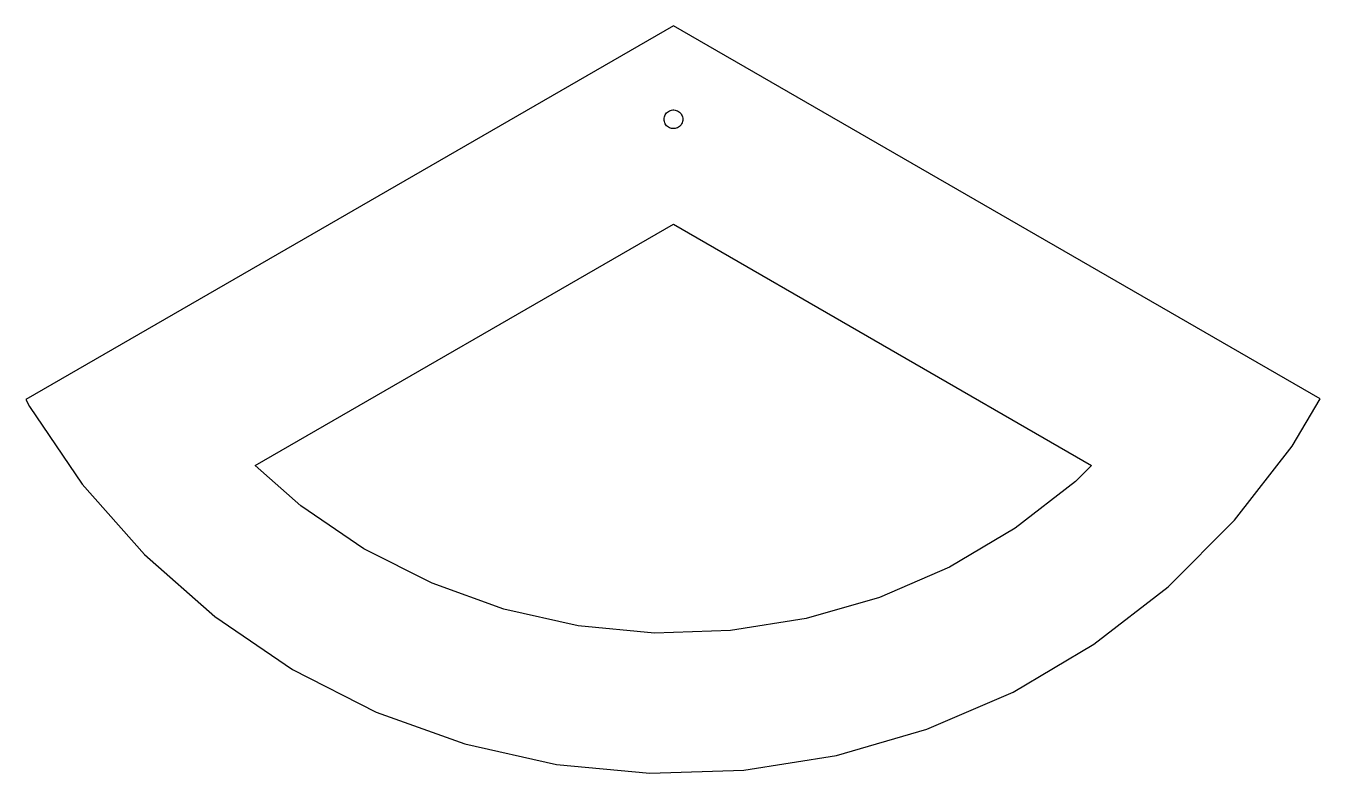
# Model space of a CAD drawing. Header units: metres. Extents: x -69 to 69, y 30 to 110.
import ezdxf

# ---------------------------------------------------------------- set-up
doc = ezdxf.new("R2010")
doc.units = ezdxf.units.M

msp = doc.modelspace()

# ---------------------------------------------------------------- linework, layer by layer
for p, q in [((0, 110), (-69.24, 70.02)), ((69.15, 70.08), (0, 110)), ((-1, 100), (-0.99, 100.12)), ((-0.99, 99.87), (-1, 100)), ((-0.99, 100.12), (-0.97, 100.25)), ((-0.97, 99.75), (-0.99, 99.87)), ((-0.97, 100.25), (-0.93, 100.37)), ((-0.93, 99.63), (-0.97, 99.75)), ((-0.93, 100.37), (-0.88, 100.48)), ((-0.88, 100.48), (-0.81, 100.59)), ((-0.81, 100.59), (-0.73, 100.69)), ((-0.73, 100.69), (-0.64, 100.77)), ((-0.64, 100.77), (-0.54, 100.84)), ((-0.54, 100.84), (-0.43, 100.91)), ((-0.43, 100.91), (-0.31, 100.95)), ((-0.31, 100.95), (-0.19, 100.98)), ((-0.19, 100.98), (-0.06, 101)), ((-0.06, 101), (0.06, 101)), ((0.06, 101), (0.19, 100.98)), ((0.19, 100.98), (0.31, 100.95)), ((0.31, 100.95), (0.43, 100.91)), ((0.43, 100.91), (0.54, 100.84)), ((0.54, 100.84), (0.64, 100.77)), ((0.64, 100.77), (0.73, 100.69)), ((0.73, 100.69), (0.81, 100.59)), ((0.81, 100.59), (0.88, 100.48)), ((0.88, 100.48), (0.93, 100.37)), ((0.93, 100.37), (0.97, 100.25)), ((0.97, 99.75), (0.93, 99.63)), ((0.97, 100.25), (0.99, 100.12)), ((0.99, 99.87), (0.97, 99.75)), ((0.99, 100.12), (1, 100)), ((1, 100), (0.99, 99.87)), ((-0.88, 99.52), (-0.93, 99.63)), ((-0.81, 99.41), (-0.88, 99.52)), ((-0.73, 99.32), (-0.81, 99.41)), ((-0.64, 99.23), (-0.73, 99.32)), ((-0.54, 99.16), (-0.64, 99.23)), ((-0.43, 99.1), (-0.54, 99.16)), ((-0.31, 99.05), (-0.43, 99.1)), ((-0.19, 99.02), (-0.31, 99.05)), ((-0.06, 99), (-0.19, 99.02)), ((0.06, 99), (-0.06, 99)), ((0.19, 99.02), (0.06, 99)), ((0.31, 99.05), (0.19, 99.02)), ((0.43, 99.1), (0.31, 99.05)), ((0.54, 99.16), (0.43, 99.1)), ((0.64, 99.23), (0.54, 99.16)), ((0.73, 99.32), (0.64, 99.23)), ((0.81, 99.41), (0.73, 99.32)), ((0.88, 99.52), (0.81, 99.41)), ((0.93, 99.63), (0.88, 99.52)), ((-44.74, 62.96), (0, 88.79)), ((0, 88.79), (44.71, 62.97)), ((-69.24, 70.02), (-68.86, 69.28)), ((-68.86, 69.28), (-63.21, 60.97)), ((66.17, 65.03), (69.15, 70.08)), ((60.01, 57.1), (66.17, 65.03)), ((-39.84, 58.64), (-44.74, 62.96)), ((44.71, 62.97), (42.99, 61.24)), ((-63.21, 60.97), (-56.57, 53.43)), ((42.99, 61.24), (36.54, 56.24)), ((-33.09, 54.05), (-39.84, 58.64)), ((52.9, 49.99), (60.01, 57.1)), ((36.54, 56.24), (29.51, 52.08)), ((-25.81, 50.35), (-33.09, 54.05)), ((-56.57, 53.43), (-49.03, 46.79)), ((29.51, 52.08), (22.02, 48.84)), ((-18.13, 47.58), (-25.81, 50.35)), ((44.97, 43.83), (52.9, 49.99)), ((22.02, 48.84), (14.18, 46.57)), ((-10.17, 45.8), (-18.13, 47.58)), ((-49.03, 46.79), (-40.72, 41.14)), ((-2.04, 45.03), (-10.17, 45.8)), ((14.18, 46.57), (6.12, 45.29)), ((6.12, 45.29), (-2.04, 45.03)), ((36.32, 38.72), (44.97, 43.83)), ((-40.72, 41.14), (-31.77, 36.58)), ((27.1, 34.73), (36.32, 38.72)), ((-31.77, 36.58), (-22.32, 33.18)), ((17.45, 31.93), (27.1, 34.73)), ((-22.32, 33.18), (-12.51, 30.98)), ((7.53, 30.36), (17.45, 31.93)), ((-12.51, 30.98), (-2.51, 30.04)), ((-2.51, 30.04), (7.53, 30.36))]:
    msp.add_line(p, q)

doc.saveas('drawing.dxf')
